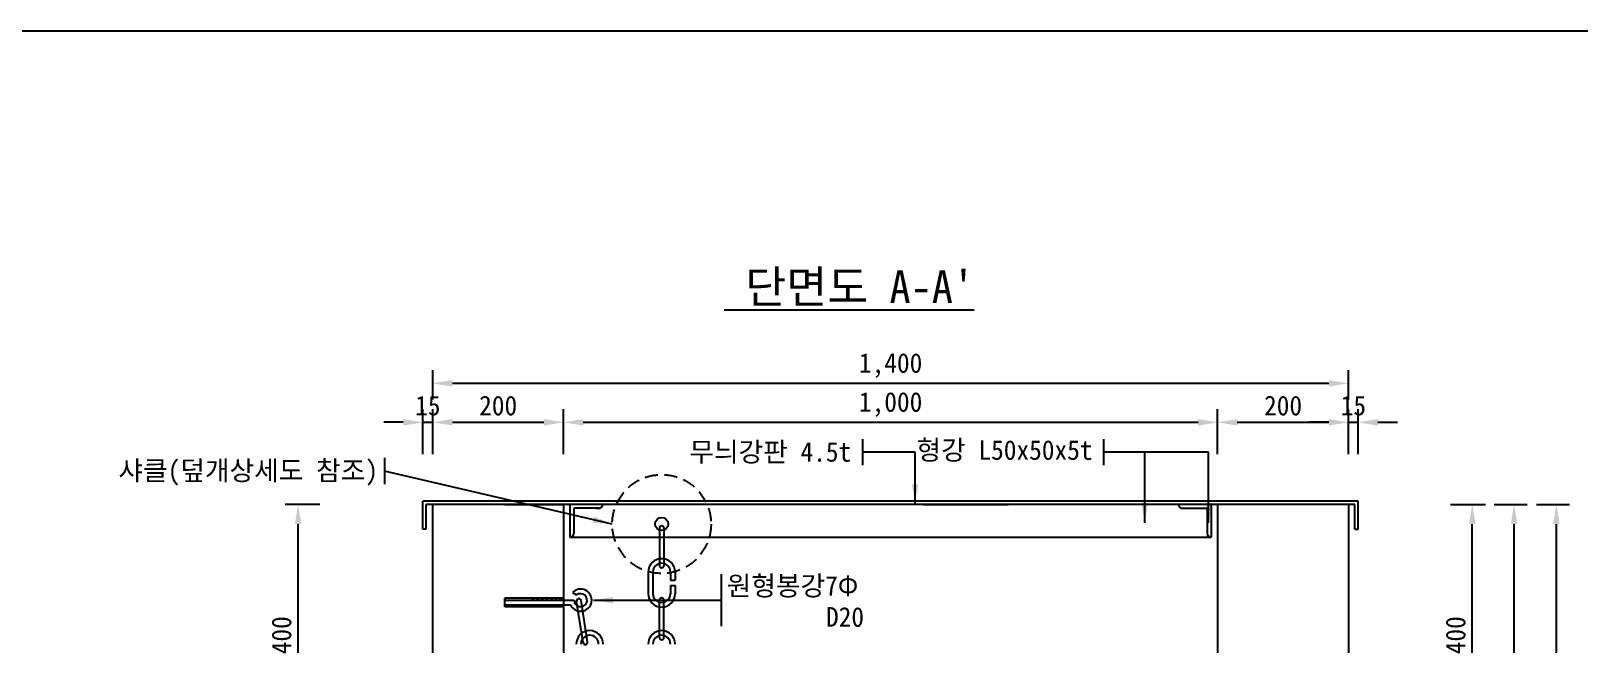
# Model space of a CAD drawing. Header units: millimetres. Extents: x 250 to 8210, y 580 to 5740.
# Drawn here: x 4306 to 6673, y 4803 to 5740 of the extents above; entities that cross this region are included whole.
import ezdxf
from ezdxf.enums import TextEntityAlignment as Align

# ---------------------------------------------------------------- set-up
doc = ezdxf.new("R2010")
doc.units = ezdxf.units.MM
doc.header["$LTSCALE"] = 400
doc.linetypes.add('HIDDEN', pattern=[0.375, 0.25, -0.125])
for name, color, linetype in [('ED-LEAL', 1, 'Continuous'), ('ED-MANH', 3, 'Continuous'), ('ED-NEWC', 4, 'Continuous'), ('TT-DIMS', 1, 'Continuous'), ('TT-LEAL', 1, 'Continuous'), ('TT-LEAT', 3, 'Continuous'), ('TT-TEXT', 3, 'Continuous'), ('TX-PAPR', 2, 'Continuous')]:
    doc.layers.add(name, color=color, linetype=linetype)
doc.styles.get("Standard").update_dxf_attribs({"font": 'GulimChe.ttf'})
doc.styles.add('굴림체', font='GulimChe.ttf')
doc.dimstyles.new('ISO-25', dxfattribs={"dimtxt": 2.5, "dimasz": 2.5, "dimexe": 1.25, "dimexo": 0.625, "dimtad": 1, "dimtxsty": 'Standard', "dimcen": 2.5, "dimadec": 0, "dimazin": 0, "dimtfac": 1, "dimtmove": 0, "dimatfit": 3, "dimfxl": 0, "dimarcsym": 0})

# ---------------------------------------------------------------- blocks, each defined once
blk = doc.blocks.new('*D29')
at = {"layer": 'Defpoints', "color": 0}
for p in [(6513.2, 5016.2), (6573.7, 5016.2), (6513.2, 3616.2)]:
    blk.add_point(p, dxfattribs=at)
at = {"layer": 'TT-DIMS', "color": 0, "lineweight": -2}
for p, q in [((6543.2, 5016.2), (6593.7, 5016.2)), ((6573.7, 3646.2), (6573.7, 4986.2)), ((6543.2, 3616.2), (6593.7, 3616.2))]:
    blk.add_line(p, q, dxfattribs=at)
at = {"layer": 'TT-DIMS', "color": 0}
for points in [[(6568.7, 4986.2), (6578.7, 4986.2), (6573.7, 5016.2)], [(6568.7, 3646.2), (6578.7, 3646.2), (6573.7, 3616.2)]]:
    blk.add_solid(points, dxfattribs=at)
at = {"layer": 'TT-DIMS', "color": 3, "insert": (6546.4, 4316.2), "char_height": 30, "attachment_point": 5, "rotation": 90, "style": '굴림체'}
blk.add_mtext('1,400', dxfattribs=at)
blk = doc.blocks.new('*D30')
at = {"layer": 'Defpoints', "color": 0}
for p in [(4714.7, 5016.2), (4778.1, 5016.2), (4778.1, 4616.2)]:
    blk.add_point(p, dxfattribs=at)
at = {"layer": 'TT-DIMS', "color": 0, "lineweight": -2}
for p, q in [((4748.1, 5016.2), (4694.7, 5016.2)), ((4714.7, 4646.2), (4714.7, 4986.2)), ((4748.1, 4616.2), (4694.7, 4616.2))]:
    blk.add_line(p, q, dxfattribs=at)
at = {"layer": 'TT-DIMS', "color": 0}
for points in [[(4709.7, 4986.2), (4719.7, 4986.2), (4714.7, 5016.2)], [(4709.7, 4646.2), (4719.7, 4646.2), (4714.7, 4616.2)]]:
    blk.add_solid(points, dxfattribs=at)
at = {"layer": 'TT-DIMS', "color": 3, "insert": (4689.4, 4816.2), "char_height": 30, "attachment_point": 5, "rotation": 90, "style": '굴림체'}
blk.add_mtext('400', dxfattribs=at)
blk = doc.blocks.new('*D33')
at = {"layer": 'Defpoints', "color": 0}
for p in [(6446.4, 5016.2), (6509.8, 5016.2), (6446.4, 4616.1)]:
    blk.add_point(p, dxfattribs=at)
at = {"layer": 'TT-DIMS', "color": 0, "lineweight": -2}
for p, q in [((6476.4, 5016.2), (6529.8, 5016.2)), ((6509.8, 4646.1), (6509.8, 4986.2)), ((6476.4, 4616.1), (6529.8, 4616.1))]:
    blk.add_line(p, q, dxfattribs=at)
at = {"layer": 'TT-DIMS', "color": 0}
for points in [[(6504.8, 4986.2), (6514.8, 4986.2), (6509.8, 5016.2)], [(6504.8, 4646.1), (6514.8, 4646.1), (6509.8, 4616.1)]]:
    blk.add_solid(points, dxfattribs=at)
at = {"layer": 'TT-DIMS', "color": 3, "insert": (6484.4, 4816.2), "char_height": 30, "attachment_point": 5, "rotation": 90, "style": '굴림체'}
blk.add_mtext('400', dxfattribs=at)
blk = doc.blocks.new('*D20')
at = {"layer": 'Defpoints', "color": 0}
for p in [(6335.5, 5141.7), (6320.5, 5063.1), (6335.5, 5063.1)]:
    blk.add_point(p, dxfattribs=at)
at = {"layer": 'TT-DIMS', "color": 0, "lineweight": -2}
for p, q in [((6320.5, 5093.1), (6320.5, 5161.7)), ((6335.5, 5093.1), (6335.5, 5161.7)), ((6290.5, 5141.7), (6260.5, 5141.7)), ((6320.5, 5141.7), (6335.5, 5141.7)), ((6365.5, 5141.7), (6395.5, 5141.7))]:
    blk.add_line(p, q, dxfattribs=at)
at = {"layer": 'TT-DIMS', "color": 0}
for points in [[(6290.5, 5146.7), (6290.5, 5136.7), (6320.5, 5141.7)], [(6365.5, 5146.7), (6365.5, 5136.7), (6335.5, 5141.7)]]:
    blk.add_solid(points, dxfattribs=at)
at = {"layer": 'TT-DIMS', "color": 3, "insert": (6328, 5167.1), "char_height": 30, "attachment_point": 5, "style": '굴림체'}
blk.add_mtext('15', dxfattribs=at)
blk = doc.blocks.new('*D21')
at = {"layer": 'Defpoints', "color": 0}
for p in [(6320.5, 5141.7), (6120.5, 5063.1), (6320.5, 5063.1)]:
    blk.add_point(p, dxfattribs=at)
at = {"layer": 'TT-DIMS', "color": 0, "lineweight": -2}
for p, q in [((6120.5, 5093.1), (6120.5, 5161.7)), ((6320.5, 5093.1), (6320.5, 5161.7)), ((6150.5, 5141.7), (6290.5, 5141.7))]:
    blk.add_line(p, q, dxfattribs=at)
at = {"layer": 'TT-DIMS', "color": 0}
for points in [[(6150.5, 5146.7), (6150.5, 5136.7), (6120.5, 5141.7)], [(6290.5, 5146.7), (6290.5, 5136.7), (6320.5, 5141.7)]]:
    blk.add_solid(points, dxfattribs=at)
at = {"layer": 'TT-DIMS', "color": 3, "insert": (6220.5, 5167.1), "char_height": 30, "attachment_point": 5, "style": '굴림체'}
blk.add_mtext('200', dxfattribs=at)
blk = doc.blocks.new('*D22')
at = {"layer": 'Defpoints', "color": 0}
for p in [(6120.5, 5141.7), (5120.5, 5063.1), (6120.5, 5063.1)]:
    blk.add_point(p, dxfattribs=at)
at = {"layer": 'TT-DIMS', "color": 0, "lineweight": -2}
for p, q in [((5120.5, 5093.1), (5120.5, 5161.7)), ((6120.5, 5093.1), (6120.5, 5161.7)), ((5150.5, 5141.7), (6090.5, 5141.7))]:
    blk.add_line(p, q, dxfattribs=at)
at = {"layer": 'TT-DIMS', "color": 0}
for points in [[(5150.5, 5146.7), (5150.5, 5136.7), (5120.5, 5141.7)], [(6090.5, 5146.7), (6090.5, 5136.7), (6120.5, 5141.7)]]:
    blk.add_solid(points, dxfattribs=at)
at = {"layer": 'TT-DIMS', "color": 3, "insert": (5620.5, 5169), "char_height": 30, "attachment_point": 5, "style": '굴림체'}
blk.add_mtext('1,000', dxfattribs=at)
blk = doc.blocks.new('*D23')
at = {"layer": 'Defpoints', "color": 0}
for p in [(5120.5, 5141.7), (4920.5, 5063.1), (5120.5, 5063.1)]:
    blk.add_point(p, dxfattribs=at)
at = {"layer": 'TT-DIMS', "color": 0, "lineweight": -2}
for p, q in [((4920.5, 5093.1), (4920.5, 5161.7)), ((5120.5, 5093.1), (5120.5, 5161.7)), ((4950.5, 5141.7), (5090.5, 5141.7))]:
    blk.add_line(p, q, dxfattribs=at)
at = {"layer": 'TT-DIMS', "color": 0}
for points in [[(4950.5, 5146.7), (4950.5, 5136.7), (4920.5, 5141.7)], [(5090.5, 5146.7), (5090.5, 5136.7), (5120.5, 5141.7)]]:
    blk.add_solid(points, dxfattribs=at)
at = {"layer": 'TT-DIMS', "color": 3, "insert": (5020.5, 5167.1), "char_height": 30, "attachment_point": 5, "style": '굴림체'}
blk.add_mtext('200', dxfattribs=at)
blk = doc.blocks.new('*D24')
at = {"layer": 'Defpoints', "color": 0}
for p in [(4920.5, 5141.7), (4905.5, 5063.1), (4920.5, 5063.1)]:
    blk.add_point(p, dxfattribs=at)
at = {"layer": 'TT-DIMS', "color": 0, "lineweight": -2}
for p, q in [((4905.5, 5093.1), (4905.5, 5161.7)), ((4920.5, 5093.1), (4920.5, 5161.7)), ((4875.5, 5141.7), (4845.5, 5141.7)), ((4905.5, 5141.7), (4920.5, 5141.7)), ((4950.5, 5141.7), (4980.5, 5141.7))]:
    blk.add_line(p, q, dxfattribs=at)
at = {"layer": 'TT-DIMS', "color": 0}
for points in [[(4875.5, 5146.7), (4875.5, 5136.7), (4905.5, 5141.7)], [(4950.5, 5146.7), (4950.5, 5136.7), (4920.5, 5141.7)]]:
    blk.add_solid(points, dxfattribs=at)
at = {"layer": 'TT-DIMS', "color": 3, "insert": (4913, 5167.1), "char_height": 30, "attachment_point": 5, "style": '굴림체'}
blk.add_mtext('15', dxfattribs=at)
blk = doc.blocks.new('*D25')
at = {"layer": 'Defpoints', "color": 0}
for p in [(6320.5, 5201.3), (4920.5, 5146.5), (6320.5, 5146.5)]:
    blk.add_point(p, dxfattribs=at)
at = {"layer": 'TT-DIMS', "color": 0, "lineweight": -2}
for p, q in [((4920.5, 5176.5), (4920.5, 5221.3)), ((6320.5, 5176.5), (6320.5, 5221.3)), ((4950.5, 5201.3), (6290.5, 5201.3))]:
    blk.add_line(p, q, dxfattribs=at)
at = {"layer": 'TT-DIMS', "color": 0}
for points in [[(4950.5, 5206.3), (4950.5, 5196.3), (4920.5, 5201.3)], [(6290.5, 5206.3), (6290.5, 5196.3), (6320.5, 5201.3)]]:
    blk.add_solid(points, dxfattribs=at)
at = {"layer": 'TT-DIMS', "color": 3, "insert": (5620.5, 5228.5), "char_height": 30, "attachment_point": 5, "style": '굴림체'}
blk.add_mtext('1,400', dxfattribs=at)
blk = doc.blocks.new('*D88')
at = {"layer": 'Defpoints', "color": 0}
for p in [(6577.8, 5016.2), (6638.3, 5016.2), (6448.6, 3496.2)]:
    blk.add_point(p, dxfattribs=at)
at = {"layer": 'TT-DIMS', "color": 0, "lineweight": -2}
for p, q in [((6607.8, 5016.2), (6658.3, 5016.2)), ((6638.3, 3526.2), (6638.3, 4986.2)), ((6478.6, 3496.2), (6658.3, 3496.2))]:
    blk.add_line(p, q, dxfattribs=at)
at = {"layer": 'TT-DIMS', "color": 0}
for points in [[(6633.3, 4986.2), (6643.3, 4986.2), (6638.3, 5016.2)], [(6633.3, 3526.2), (6643.3, 3526.2), (6638.3, 3496.2)]]:
    blk.add_solid(points, dxfattribs=at)
at = {"layer": 'TT-DIMS', "color": 3, "insert": (6611, 4256.2), "char_height": 30, "attachment_point": 5, "rotation": 90, "style": '굴림체'}
blk.add_mtext('1,520', dxfattribs=at)

msp = doc.modelspace()

# ---------------------------------------------------------------- hatches: boundary and pattern name
at = {"layer": 'ED-NEWC'}
h = msp.add_hatch(dxfattribs=at)
h.set_pattern_fill('U', color=256, scale=5.000001, angle=225, style=0, double=1, pattern_type=0)
h.set_pattern_definition([(135, (7707.6767, 2286.11), (3.535535, 3.535535), []), (45, (7707.6767, 2286.11), (3.535535, -3.535535), [])])
edge = h.paths.add_edge_path()
edge.add_line((5070.49190198, 4872.71337803), (5070.49190198, 4869.73657286))
edge.add_line((5120.48905982, 4872.71337803), (5070.49190198, 4872.71337803))
edge.add_line((5120.48842928, 4869.73657286), (5120.48905982, 4872.71337803))
edge.add_line((5120.49117311, 4869.73657286), (5070.49190198, 4869.73657286))
h = msp.add_hatch(dxfattribs=at)
h.set_pattern_fill('U', color=256, scale=5.000001, angle=225, style=0, double=1, pattern_type=0)
h.set_pattern_definition([(135, (7707.6767, 2276.1334), (3.535535, 3.535535), []), (45, (7707.6767, 2276.1334), (3.535535, -3.535535), [])])
edge = h.paths.add_edge_path()
edge.add_line((5070.49190198, 4862.73657111), (5070.49190198, 4859.75976594))
edge.add_line((5120.48905982, 4862.73657111), (5070.49190198, 4862.73657111))
edge.add_line((5120.48842928, 4859.75976594), (5120.48905982, 4862.73657111))
edge.add_line((5120.49117311, 4859.75976594), (5070.49190198, 4859.75976594))

# ---------------------------------------------------------------- linework, layer by layer
at = {"layer": 'ED-LEAL', "linetype": 'HIDDEN', "ltscale": 0.2}
msp.add_circle((5270.46545016, 4986.23624815, 6.99862827), 75.51570569, dxfattribs=at)
at = {"layer": 'ED-MANH'}
for p, q in [((4920.46545016, 3496.23657198), (4920.46545016, 5016.23657198)), ((5120.46545016, 5016.23657198), (5120.46545016, 3616.23657198)), ((6120.46542516, 5016.23657198), (6120.46542516, 3616.23657198)), ((6320.46542516, 5016.23657198), (6320.46542516, 3496.23657198))]:
    msp.add_line(p, q, dxfattribs=at)
at = {"layer": 'ED-NEWC'}
for p, q in [((6335.46542766, 5021.23657323), (4905.46545016, 5021.23657323)), ((4905.46545016, 4978.23620708), (4905.46545016, 5021.23657323)), ((6335.46542766, 4978.23620708), (6335.46542766, 5021.23657323)), ((6330.46542641, 5016.23657198), (4910.46545141, 5016.23657198)), ((4910.46545141, 4978.23620708), (4910.46545141, 5016.23657198)), ((5600.46545016, 5016.23657198), (4910.46545141, 5016.23657198)), ((5120.46545016, 5016.23657198), (4920.46545016, 5016.23657198)), ((5120.46545016, 5016.23657198), (5030.46545016, 5016.23657198)), ((5030.46545016, 5016.23657198), (5120.46545016, 5016.23657198)), ((5130.28508261, 5016.23653292), (5130.28508261, 4966.23620408)), ((5130.28508261, 5016.23653292), (5130.28508261, 4966.23620408)), ((5174.30674477, 5010.23660955), (5136.28508411, 5010.23660955)), ((5136.28508411, 5010.23660955), (5136.28508411, 4972.23620558)), ((5174.30674477, 5010.23660955), (5136.28508411, 5010.23660955)), ((5136.28508411, 5010.23660955), (5136.28508411, 4972.23620558)), ((5170.28509261, 5010.23660955), (5174.30674482, 5010.23660955)), ((5170.28509261, 5010.23660955), (5174.30674482, 5010.23660955)), ((5590.46545016, 5016.23657198), (5540.46545016, 5016.15844394)), ((5670.46545016, 5016.23657198), (5800.46545016, 5016.23657198)), ((6066.44371045, 5010.23660955), (6070.46536266, 5010.23660955)), ((6066.4437105, 5010.23660955), (6104.46537116, 5010.23660955)), ((6104.46537116, 5010.23660955), (6104.46537116, 4972.23620558)), ((6110.46537266, 5016.23653292), (6110.46537266, 4966.23620408)), ((6170.46542516, 5016.23657198), (6120.46542516, 5016.23657198)), ((6330.46542641, 4978.23620708), (6330.46542641, 5016.23657198)), ((4910.46545141, 4978.23620708), (4905.46545016, 4978.23620708)), ((5266.96544928, 4979.73624652), (5266.96544928, 4922.73623227)), ((5273.96545103, 4979.73624652), (5273.96545103, 4922.73623227)), ((6330.46542641, 4978.23620708), (6335.46542766, 4978.23620708)), ((5130.26343137, 4966.23624315), (6110.46537266, 4966.23620408)), ((5249.96544503, 4912.73622977), (5249.96544503, 4879.73622152)), ((5256.96544678, 4912.73622977), (5256.96544678, 4879.73622152)), ((5283.96545353, 4912.73622977), (5283.96545353, 4900.23622665)), ((5283.96545353, 4900.23622665), (5290.96545528, 4900.23622665)), ((5290.96545528, 4912.73622977), (5290.96545528, 4900.23622665)), ((5134.10554658, 4881.40846358), (5140.46544441, 4877.73657486)), ((5283.96545353, 4892.23622465), (5290.96545528, 4892.23622465)), ((5283.96545353, 4892.23622465), (5283.96545353, 4879.73622152)), ((5290.96545528, 4892.23622465), (5290.96545528, 4879.73622152)), ((5030.46545016, 4869.73657286), (5136.46544341, 4869.73657286)), ((5030.46545016, 4862.73657111), (5030.46545016, 4869.73657286)), ((5030.46545016, 4862.73657111), (5030.46545016, 4869.73657286)), ((5030.46545016, 4862.73657111), (5130.97350865, 4862.73657111)), ((5120.49117311, 4872.71337803), (5030.4660807, 4872.71337803)), ((5030.4660807, 4859.75976594), (5030.4660807, 4872.71337803)), ((5120.49117311, 4859.75976594), (5030.4660807, 4859.75976594)), ((5150.31210178, 4805.00631688), (5140.41415318, 4868.14041209)), ((5157.20575777, 4806.22185443), (5147.30780917, 4869.35594963)), ((5266.96544928, 4812.73620477), (5266.96544928, 4869.73621902)), ((5273.96545103, 4812.73620477), (5273.96545103, 4869.73621902))]:
    msp.add_line(p, q, dxfattribs=at)
msp.add_circle((5270.46545016, 4986.23624815), 10.0000025, dxfattribs=at)
for centre, radius, start, end in [((5174.28509361, 5016.23657198), 6.0000015, 270, 0), ((5174.28509361, 5016.23657198), 6.0000015, 270, 0), ((6066.46536166, 5016.23657198), 6.0000015, 180, 270), ((5130.28508261, 4972.23620558), 6.0000015, 270, 0), ((5130.28508261, 4972.23620558), 6.0000015, 270, 0), ((5270.46545016, 4979.73624652), 3.50000088, 0, 180), ((6110.46537266, 4972.23620558), 6.0000015, 180, 270), ((5270.46545016, 4912.73622977), 20.50000513, 0, 180), ((5270.46545016, 4912.73622977), 13.50000338, 0, 180), ((5270.46545016, 4922.73623227), 3.50000088, 180, 0), ((5146.46544591, 4869.73657286), 17.00000425, 204.315739174, 136.6398788778), ((5146.46544591, 4869.73657286), 10.0000025, 180, 126.8698976525), ((5270.46545016, 4879.73622152), 20.50000513, 180, 0), ((5270.46545016, 4879.73622152), 13.50000338, 180, 0), ((5143.86098117, 4868.74818086), 3.50000088, 10.0000000006, 190.0000000006), ((5270.46545016, 4869.73621902), 3.50000088, 0, 180), ((5160.4972568, 4802.73620227), 20.50000513, 0, 180), ((5160.4972568, 4802.73620227), 13.50000338, 0, 180), ((5153.75892978, 4805.61408566), 3.50000088, 190.0000000006, 10.0000000006), ((5270.46545016, 4802.73620227), 20.50000513, 0, 180), ((5270.46545016, 4802.73620227), 13.50000338, 0, 180), ((5270.46545016, 4812.73620477), 3.50000088, 180, 0)]:
    msp.add_arc(centre, radius, start, end, dxfattribs=at)
at = {"layer": 'TT-LEAL'}
for p, q in [((5577.83932041, 5076.16417197), (5577.83932041, 5116.16417197)), ((5946.72044206, 5076.16417197), (5946.72044206, 5116.16417197)), ((4846.83326724, 5087.2063702), (4846.83326724, 5047.2063702)), ((5361.28151752, 4909.80314562), (5361.28151752, 4829.80314562))]:
    msp.add_line(p, q, dxfattribs=at)
at = {"layer": 'TX-PAPR'}
msp.add_lwpolyline([(250, 5740), (8210, 5740), (8210, 580), (250, 580)], close=True, dxfattribs=at)

# ---------------------------------------------------------------- texts
at = {"layer": 'TT-LEAT'}
for s, p in [('무늬강판 4.5t', (5312.76328615, 5081.51100345)), ('형강 L50x50x5t', (5660.05807227, 5084.3587964)), ('원형봉강7Φ', (5369.86945251, 4876.77055662)), ('D20', (5521.72506539, 4829.19342533))]:
    msp.add_text(s, height=30, dxfattribs=at).set_placement(p)
at = {"layer": 'TT-TEXT'}
msp.add_text("%%U 단면도 A-A'", height=50, dxfattribs=at).set_placement((5365.93346975, 5323.88158697))
msp.add_text('샤클(덮개상세도 참조)', height=30, dxfattribs=at).set_placement((4836.83326724, 5068.04413615), align=Align.MIDDLE_RIGHT)

# ---------------------------------------------------------------- dimensions: what is measured, and where the dimension line sits
at = {"layer": 'TT-DIMS'}
for base, p1, p2, angle, picture, middle in [((6320.46542516, 5201.30270503), (4920.46545016, 5146.47477694), (6320.46542516, 5146.47477694), 180, '*D25', (5620.46543766, 5228.53674759)), ((4920.46545016, 5141.73002367), (4905.46545016, 5063.14353187), (4920.46545016, 5063.14353187), 180, '*D24', (4912.96545016, 5167.12895984)), ((5120.46545016, 5141.73002367), (4920.46545016, 5063.14353187), (5120.46545016, 5063.14353187), 180, '*D23', (5020.46545016, 5167.06911941)), ((6120.46542516, 5141.73002367), (5120.46545016, 5063.14353187), (6120.46542516, 5063.14353187), 180, '*D22', (5620.46543766, 5168.96406622)), ((6320.46542516, 5141.73002367), (6120.46542516, 5063.14353187), (6320.46542516, 5063.14353187), 180, '*D21', (6220.46542516, 5167.06911941)), ((6335.46542516, 5141.73002367), (6320.46542516, 5063.14353187), (6335.46542516, 5063.14353187), 180, '*D20', (6327.96542516, 5167.12895984)), ((4714.73135875, 5016.23657198), (4778.06583668, 4616.23657199), (4778.06583668, 5016.23657198), 90, '*D30', (4689.35236939, 4816.23657198)), ((6638.26716326, 5016.23657198), (6448.59862951, 3496.23657198), (6577.81209315, 5016.23657198), 90, '*D88', (6611.03312071, 4256.23657198)), ((6573.66043144, 5016.23657198), (6513.20536133, 3616.23657198), (6513.20536133, 5016.23657198), 90, '*D29', (6546.42638889, 4316.23657198))]:
    dim = msp.add_linear_dim(base=base, p1=p1, p2=p2, angle=angle, dimstyle='ISO-25', override={"dimscale": 10, "dimtxt": 3, "dimasz": 3, "dimexe": 2, "dimexo": 3, "dimgap": 1, "dimdec": 4, "dimlunit": 6, "dimtxsty": '굴림체', "dimcen": 1, "dimclrt": 3, "dimaunit": 1, "dimtdec": 4, "dimtix": 1, "dimtmove": 2, "dimtvp": 2}, dxfattribs=at)
    dim.commit()
    dim.dimension.update_dxf_attribs({"geometry": picture, "text_midpoint": middle})
dim = msp.add_linear_dim(base=(6509.77052912, 5016.23657198), p1=(6446.35568826, 4616.13657198), p2=(6446.35568826, 5016.23657198), angle=90, text='400', dimstyle='ISO-25', override={"dimscale": 10, "dimtxt": 3, "dimasz": 3, "dimexe": 2, "dimexo": 3, "dimgap": 1, "dimdec": 4, "dimlunit": 6, "dimtxsty": '굴림체', "dimcen": 1, "dimclrt": 3, "dimaunit": 1, "dimtdec": 4, "dimtix": 1, "dimtmove": 2, "dimtvp": 2}, dxfattribs=at)
dim.commit()
dim.dimension.update_dxf_attribs({"geometry": '*D33', "text_midpoint": (6484.39153976, 4816.18657198)})

# ---------------------------------------------------------------- leaders
at = {"layer": 'TT-LEAL'}
for points, override in [([(5657.83932041, 5016.93958413), (5657.83932041, 5096.16417197), (5577.83932041, 5096.16417197)], {"dimscale": 10, "dimtxt": 3, "dimasz": 3, "dimexe": 2, "dimexo": 3, "dimgap": 1, "dimtad": 0, "dimdec": 0, "dimlunit": 6, "dimtxsty": '굴림체', "dimcen": 1, "dimaunit": 1, "dimtix": 1, "dimtmove": 2, "dimtvp": 2}), ([(6008.9446627, 4988.20073075), (6008.9446627, 5096.16417197), (5946.72044206, 5096.16417197)], {"dimscale": 10, "dimtxt": 3, "dimasz": 3, "dimexe": 2, "dimexo": 3, "dimgap": 1, "dimtad": 0, "dimdec": 0, "dimlunit": 6, "dimtxsty": '굴림체', "dimcen": 1, "dimaunit": 1, "dimtix": 1, "dimtmove": 2, "dimtvp": 2}), ([(6106.72044206, 4988.20073075), (6106.72044206, 5096.16417197), (6008.9446627, 5096.16417197)], {"dimscale": 10, "dimtxt": 3, "dimasz": 3, "dimexe": 2, "dimexo": 3, "dimgap": 1, "dimtad": 0, "dimdec": 0, "dimlunit": 6, "dimtxsty": '굴림체', "dimcen": 1, "dimaunit": 1, "dimtix": 1, "dimtmove": 2, "dimtvp": 2}), ([(5194.94974447, 4986.23624815), (4846.83326724, 5067.2063702)], {"dimscale": 10, "dimtxt": 3, "dimasz": 3, "dimexe": 2, "dimexo": 3, "dimgap": 1, "dimdec": 0, "dimlunit": 6, "dimtxsty": '굴림체', "dimcen": 1, "dimclrt": 7, "dimaunit": 1, "dimtdec": 4, "dimtix": 1, "dimtmove": 2, "dimtvp": 2}), ([(5166.28600251, 4869.80314562), (5361.28151752, 4869.80314562)], {"dimscale": 10, "dimtxt": 3, "dimasz": 3, "dimexe": 2, "dimexo": 3, "dimgap": 1, "dimtad": 0, "dimdec": 0, "dimlunit": 6, "dimtxsty": '굴림체', "dimcen": 1, "dimaunit": 1, "dimtix": 1, "dimtmove": 2, "dimtvp": 2})]:
    msp.add_leader(points, dimstyle='ISO-25', override=override, dxfattribs=at)

doc.saveas('drawing.dxf')
